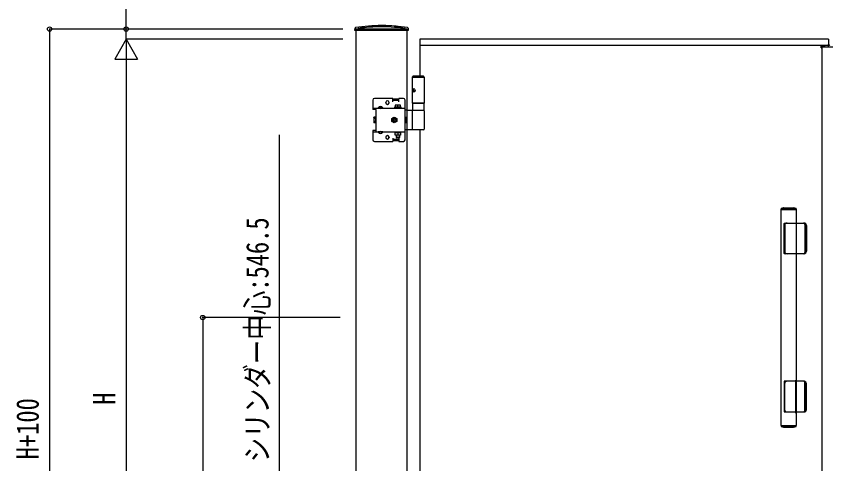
# Model space of a CAD drawing. Units: millimetres, scale not verified. Extents: x -4205 to 4205, y -2970 to 2970.
# Drawn here: x -1595 to -2, y 656 to 1533 of the extents above; entities that cross this region are included whole.
import ezdxf
from ezdxf.enums import TextEntityAlignment as Align

# ---------------------------------------------------------------- set-up
doc = ezdxf.new("R2010")
doc.units = ezdxf.units.MM
doc.header["$LTSCALE"] = 12
doc.layers.add('0-3_YKK_A1', color=4, linetype='Continuous')
doc.layers.add('0-4_YKK_D', color=6, linetype='Continuous')
doc.styles.add('ＭＳ ゴシック', font='')
doc.styles.get('ＭＳ ゴシック').set_extended_font_data('MS Gothic')

msp = doc.modelspace()

# ---------------------------------------------------------------- linework, layer by layer
at = {"layer": '0-3_YKK_A1'}
for p, q in [((-932.13, 1504.5), (-931.87, 1509.47)), ((-931.13, 1504.5), (-932.13, 1504.5)), ((-828.83, 1504.5), (-931.13, 1504.5)), ((-930.63, 1504.5), (-930.47, 1507.5)), ((-930.47, 1507.5), (-925.98, 1507.5)), ((-829.98, 1507.5), (-929.98, 1507.5)), ((-829.98, 1507.5), (-929.98, 1507.5)), ((-929.98, 1507.5), (-929.98, 1504.5)), ((-929.98, 1504.5), (-929.98, 7.5)), ((-925.98, 1507.5), (-925.98, 1508.65)), ((-867.48, 1511.75), (-892.48, 1511.75)), ((-833.98, 1507.5), (-833.98, 1508.65)), ((-833.98, 1507.5), (-829.49, 1507.5)), ((-829.98, 1504.5), (-829.98, 1507.5)), ((-829.98, 1364.5), (-829.98, 1504.5)), ((-829.49, 1507.5), (-829.33, 1504.5)), ((-4.98, 1487.5), (-804.98, 1487.5)), ((-804.98, 1487.5), (-804.98, 1415.49)), ((-4.98, 1487.5), (-4.98, 1476.1)), ((-11.68, 1475.5), (-804.98, 1475.5)), ((-19.28, 1471.1), (-19.17, 1474.13)), ((-19.28, 1471.1), (-17.98, 1471.1)), ((-18.28, 1471.1), (-18.28, 1473.1)), ((-18.28, 1473.1), (-3.18, 1473.1)), ((-18.17, 1475.1), (-11.68, 1475.1)), ((-17.98, 1473.1), (-17.98, 101.9)), ((-11.68, 1473.1), (-11.68, 1476.1)), ((-11.68, 1476.1), (-3.32, 1476.1)), ((-4.68, 1473.1), (-4.75, 1475.13)), ((-3.18, 1473.1), (3.72, 1473.1)), ((-819.48, 1413.49), (-818.33, 1415.49)), ((-819.48, 1413.49), (-819.48, 1412.49)), ((-796.48, 1413.49), (-819.48, 1413.49)), ((-819.48, 1362.5), (-819.48, 1412.49)), ((-796.48, 1412.49), (-819.48, 1412.49)), ((-797.64, 1415.49), (-818.33, 1415.49)), ((-796.48, 1413.49), (-797.64, 1415.49)), ((-796.48, 1413.49), (-796.48, 1412.49)), ((-796.48, 1412.49), (-796.48, 1362.5)), ((-818.19, 1389.6), (-818.78, 1389.6)), ((-817.17, 1387.92), (-817.76, 1387.92)), ((-817.17, 1387.08), (-817.76, 1387.08)), ((-857.98, 1371.5), (-893.97, 1371.5)), ((-857.98, 1365), (-857.98, 1371.5)), ((-845.98, 1370.5), (-857.98, 1370.5)), ((-836.98, 1371.5), (-845.98, 1371.5)), ((-845.98, 1365), (-845.98, 1371.5)), ((-818.19, 1385.4), (-818.78, 1385.4)), ((-896.97, 1368.5), (-896.97, 1350.2)), ((-871.72, 1363.25), (-871.72, 1363.75)), ((-865.22, 1363.25), (-865.22, 1363.75)), ((-845.98, 1367.5), (-857.98, 1367.5)), ((-847.98, 1354.3), (-847.98, 1357.87)), ((-833.98, 1290.51), (-833.98, 1368.5)), ((-829.98, 124.5), (-829.98, 1364.5)), ((-819.48, 1362.5), (-819.48, 1348.5)), ((-796.48, 1362.5), (-819.48, 1362.5)), ((-819.48, 1362.5), (-796.48, 1362.5)), ((-804.98, 1362.5), (-804.98, 1362.5)), ((-896.97, 1352.7), (-833.98, 1352.7)), ((-890.97, 1350.2), (-896.97, 1350.2)), ((-890.97, 1350.2), (-890.97, 1352.7)), ((-890.97, 1350.2), (-890.97, 1308.81)), ((-877.22, 1352.7), (-886.72, 1352.7)), ((-877.22, 1353.21), (-877.22, 1352.7)), ((-829.98, 1348.5), (-833.98, 1348.5)), ((-829.98, 1348.5), (-796.48, 1348.5)), ((-819.48, 1311.51), (-819.48, 1347.5)), ((-796.48, 1347.5), (-796.48, 1311.51)), ((-895.27, 1334.5), (-894.82, 1335.28)), ((-895.27, 1334.5), (-895.27, 1324.51)), ((-895.27, 1324.51), (-894.82, 1323.73)), ((-891.27, 1332.39), (-894.82, 1332.39)), ((-891.27, 1326.62), (-894.82, 1326.62)), ((-891.27, 1323.73), (-894.82, 1323.73)), ((-891.27, 1325.61), (-890.97, 1325.61)), ((-859.98, 1332.39), (-854.98, 1335.28)), ((-859.98, 1326.62), (-859.98, 1332.39)), ((-858.13, 1328.91), (-858.13, 1330.11)), ((-858.13, 1330.11), (-856.89, 1330.11)), ((-856.89, 1328.91), (-858.13, 1328.91)), ((-855.58, 1332.65), (-854.38, 1332.65)), ((-855.58, 1331.42), (-855.58, 1332.65)), ((-855.58, 1326.36), (-855.58, 1327.59)), ((-854.38, 1326.36), (-855.58, 1326.36)), ((-854.98, 1335.28), (-849.98, 1332.39)), ((-854.38, 1332.65), (-854.38, 1331.42)), ((-854.38, 1327.59), (-854.38, 1326.36)), ((-853.06, 1330.11), (-851.83, 1330.11)), ((-851.83, 1328.91), (-853.06, 1328.91)), ((-851.83, 1330.11), (-851.83, 1328.91)), ((-896.97, 1308.81), (-896.97, 1290.51)), ((-890.97, 1308.81), (-896.97, 1308.81)), ((-896.97, 1306.31), (-833.98, 1306.31)), ((-890.97, 1308.81), (-890.97, 1306.31)), ((-877.22, 1306.31), (-886.72, 1306.31)), ((-877.22, 1305.8), (-877.22, 1306.31)), ((-851.18, 1306.31), (-851.18, 1304.71)), ((-844.78, 1306.31), (-844.78, 1304.71)), ((-829.98, 1310.51), (-833.98, 1310.51)), ((-816.79, 1310.51), (-829.98, 1310.51)), ((-797.48, 1310.51), (-816.79, 1310.51)), ((-804.98, 1310.51), (-804.98, 215.49)), ((-871.72, 1295.76), (-871.72, 1295.26)), ((-865.22, 1295.76), (-865.22, 1295.26)), ((-857.98, 1294.01), (-857.98, 1287.51)), ((-845.98, 1291.51), (-857.98, 1291.51)), ((-844.98, 1295.31), (-850.98, 1295.31)), ((-850.44, 1299.71), (-850.44, 1294.77)), ((-847.98, 1304.71), (-847.98, 1300.14)), ((-845.98, 1294.01), (-845.98, 1287.51)), ((-845.52, 1299.71), (-845.52, 1294.77)), ((-893.97, 1287.51), (-857.98, 1287.51)), ((-845.98, 1288.51), (-857.98, 1288.51)), ((-845.98, 1287.51), (-836.98, 1287.51)), ((-97.82, 1154), (-97.82, 731)), ((-97.82, 1154), (-67.82, 1154)), ((-97.52, 1154), (-97.52, 1155.37)), ((-69.1, 1155.81), (-96.54, 1155.81)), ((-92.57, 1157.5), (-73.07, 1157.5)), ((-68.12, 1155.37), (-68.12, 1154)), ((-67.82, 1154), (-67.82, 731)), ((-91.73, 1068), (-91.73, 1127)), ((-91.23, 1127.5), (-67.82, 1127.5)), ((-90.82, 1097.5), (-90.82, 1122.5)), ((-90.32, 1125), (-90.32, 1070)), ((-67.82, 1127.5), (-52.37, 1127.5)), ((-51.02, 1125), (-51.02, 1070)), ((-49.87, 1070), (-49.87, 1125)), ((-47.82, 1122.5), (-47.82, 1072.5)), ((-90.82, 1072.5), (-90.82, 1097.5)), ((-91.73, 817), (-91.73, 758)), ((-90.82, 812.5), (-90.82, 787.5)), ((-90.32, 760), (-90.32, 815)), ((-69.32, 820), (-69.32, 754.9)), ((-51.02, 760), (-51.02, 815)), ((-49.87, 815), (-49.87, 760)), ((-47.82, 762.5), (-47.82, 812.5)), ((-90.82, 787.5), (-90.82, 762.5)), ((-91.23, 757.5), (-67.82, 757.5)), ((-67.82, 757.5), (-52.37, 757.5)), ((-97.82, 731), (-67.82, 731)), ((-97.52, 731), (-97.52, 729.63)), ((-69.1, 729.19), (-96.54, 729.19)), ((-92.57, 727.5), (-73.07, 727.5)), ((-68.12, 729.63), (-68.12, 731))]:
    msp.add_line(p, q, dxfattribs=at)
for points in [[(-828.09, 1509.47), (-827.83, 1504.5), (-828.83, 1504.5)], [(-819.27, 1388.01), (-819.21, 1388.06), (-819.11, 1388.16), (-819.03, 1388.29), (-818.97, 1388.44), (-818.92, 1388.59), (-818.89, 1388.76)], [(-818.89, 1386.24), (-818.92, 1386.4), (-818.97, 1386.56), (-819.03, 1386.7), (-819.11, 1386.83), (-819.21, 1386.94), (-819.27, 1386.98)], [(-818.3, 1388.76), (-818.3, 1388.59), (-818.28, 1388.44), (-818.24, 1388.29), (-818.17, 1388.16), (-818.09, 1388.06), (-817.99, 1387.98), (-817.88, 1387.93), (-817.76, 1387.92)], [(-817.76, 1387.08), (-817.88, 1387.06), (-817.99, 1387.01), (-818.09, 1386.94), (-818.17, 1386.83), (-818.24, 1386.7), (-818.28, 1386.56), (-818.3, 1386.4), (-818.3, 1386.24)], [(-884.32, 1355.2), (-883.12, 1352.73), (-881.97, 1352.12)], [(-879.62, 1355.2), (-880.83, 1352.73), (-881.97, 1352.12)], [(-819.48, 1348.5), (-796.48, 1348.5), (-796.48, 1362.5)], [(-877.22, 1353.21), (-886.72, 1353.21), (-886.72, 1352.7)], [(-891.27, 1323.73), (-891.27, 1335.28), (-894.82, 1335.28)], [(-891.27, 1325.61), (-891.27, 1333.4), (-890.97, 1333.4)], [(-849.98, 1332.39), (-849.98, 1326.62), (-854.98, 1323.73), (-859.98, 1326.62)], [(-833.98, 1324.41), (-831.98, 1324.41), (-831.98, 1334.6), (-833.98, 1334.6)], [(-877.22, 1305.8), (-886.72, 1305.8), (-886.72, 1306.31)], [(-884.32, 1303.81), (-883.12, 1306.28), (-881.97, 1306.89)], [(-879.62, 1303.81), (-880.83, 1306.28), (-881.97, 1306.89)], [(-850.98, 1299.71), (-850.98, 1295.31), (-849.98, 1294.31)], [(-844.98, 1299.71), (-844.98, 1295.31), (-845.98, 1294.31), (-849.98, 1294.31)], [(-52.37, 1067.5), (-67.82, 1067.5), (-91.23, 1067.5)], [(-52.37, 817.5), (-67.82, 817.5), (-91.23, 817.5)]]:
    msp.add_lwpolyline(points, dxfattribs=at)
for points in [[(-841.73, 1352.7), (-841.73, 1354.3), (-854.23, 1354.3), (-854.23, 1352.7)], [(-852.98, 1354.3), (-842.98, 1354.3), (-842.98, 1358.3), (-852.98, 1358.3)], [(-841.73, 1306.31), (-841.73, 1304.71), (-854.23, 1304.71), (-854.23, 1306.31)], [(-852.98, 1304.71), (-842.98, 1304.71), (-842.98, 1299.71), (-852.98, 1299.71)]]:
    msp.add_lwpolyline(points, close=True, dxfattribs=at)
for radius in [5, 4.3]:
    msp.add_circle((-854.98, 1329.51), radius, dxfattribs=at)
for centre, radius, start, end in [((-879.98, 1194.5), 320, 90, 99.1798), ((-879.98, 1194.5), 320, 80.8202, 90), ((-930.87, 1509.41), 1, 99.1798, 177), ((-879.98, 1194.5), 317.5, 92.25632, 98.33044), ((-879.98, 1194.5), 317.5, 83.14425, 87.74368), ((-879.98, 1194.5), 317.5, 81.66956, 83.14425), ((-829.09, 1509.41), 1, 3, 80.8202), ((-18.17, 1474.1), 1, 90, 178), ((-5.75, 1475.1), 1, 2, 90), ((-3.32, 1475.1), 1, 2, 90), ((-893.97, 1368.5), 3, 90, 180), ((-836.98, 1368.5), 3, 0, 90), ((-881.97, 1349.93), 5.77, 34.65097, 145.34903), ((-868.47, 1363.75), 3.25, 0, 180), ((-868.47, 1363.25), 3.25, 180, 0), ((-850.48, 1350.87), 7.43, 70.34714, 109.65286), ((-845.48, 1350.87), 7.43, 70.34714, 109.65286), ((-818.48, 1347.5), 1, 90, 180), ((-797.48, 1347.5), 1, 0, 90), ((-892.72, 1333.83), 2.56, 145.61575, 214.38425), ((-892.72, 1325.18), 2.56, 145.61575, 214.38425), ((-885.72, 1329.51), 9.55, 162.41205, 197.58795), ((-856.89, 1331.42), 1.31, 270, 0), ((-856.89, 1327.59), 1.31, 0, 90), ((-853.06, 1331.42), 1.31, 180, 270), ((-853.06, 1327.59), 1.31, 90, 180), ((-818.48, 1311.51), 1, 180, 270), ((-797.48, 1311.51), 1, 270, 0), ((-893.97, 1290.51), 3, 180, 270), ((-881.97, 1309.08), 5.77, 214.65097, 325.34903), ((-868.47, 1295.76), 3.25, 0, 180), ((-868.47, 1295.26), 3.25, 180, 0), ((-850.48, 1307.14), 7.43, 250.34714, 289.65286), ((-845.48, 1307.14), 7.43, 250.34714, 289.65286), ((-836.98, 1290.51), 3, 270, 0), ((-96.72, 1155.37), 0.8, 110.76843, 180), ((-82.82, 1118.72), 40, 104.21682, 110.76843), ((-92.57, 1157.2), 0.3, 90, 104.21682), ((-92.57, 1157.2), 0.3, 61.29529, 90), ((-82.82, 1175.01), 20, 241.29529, 250.4307), ((-89.42, 1156.44), 0.3, 250.4307, 279.9206), ((-82.82, 1118.72), 38, 80.0794, 99.9206), ((-76.22, 1156.44), 0.3, 260.0794, 289.5693), ((-82.82, 1175.01), 20, 289.5693, 298.70471), ((-73.07, 1157.2), 0.3, 90, 118.70471), ((-73.07, 1157.2), 0.3, 75.78318, 90), ((-82.82, 1118.72), 40, 69.23157, 75.78318), ((-68.92, 1155.37), 0.8, 0, 69.23157), ((-91.23, 1127), 0.5, 90, 180), ((-85.82, 1122.5), 5, 90, 180), ((-87.82, 1125), 2.5, 90, 180), ((-53.52, 1125), 2.5, 0, 90), ((-52.82, 1122.5), 5, 0, 90), ((-52.37, 1125), 2.5, 0, 90), ((-91.23, 1068), 0.5, 180, 270), ((-85.82, 1072.5), 5, 180, 270), ((-87.82, 1070), 2.5, 180, 270), ((-53.52, 1070), 2.5, 270, 0), ((-52.82, 1072.5), 5, 270, 0), ((-52.37, 1070), 2.5, 270, 0), ((-91.23, 817), 0.5, 90, 180), ((-85.82, 812.5), 5, 90, 180), ((-87.82, 815), 2.5, 90, 180), ((-53.52, 815), 2.5, 0, 90), ((-52.82, 812.5), 5, 0, 90), ((-52.37, 815), 2.5, 0, 90), ((-91.23, 758), 0.5, 180, 270), ((-85.82, 762.5), 5, 180, 270), ((-87.82, 760), 2.5, 180, 270), ((-53.52, 760), 2.5, 270, 0), ((-52.82, 762.5), 5, 270, 0), ((-52.37, 760), 2.5, 270, 0), ((-96.72, 729.63), 0.8, 180, 249.23157), ((-82.82, 766.28), 40, 249.23157, 255.78318), ((-92.57, 727.8), 0.3, 255.78318, 270), ((-92.57, 727.8), 0.3, 270, 298.70471), ((-82.82, 709.99), 20, 109.5693, 118.70471), ((-89.42, 728.56), 0.3, 80.0794, 109.5693), ((-82.82, 766.28), 38, 260.0794, 279.9206), ((-76.22, 728.56), 0.3, 70.4307, 99.9206), ((-82.82, 709.99), 20, 61.29529, 70.4307), ((-73.07, 727.8), 0.3, 241.29529, 270), ((-73.07, 727.8), 0.3, 270, 284.21682), ((-82.82, 766.28), 40, 284.21682, 290.76843), ((-68.92, 729.63), 0.8, 290.76843, 0)]:
    msp.add_arc(centre, radius, start, end, dxfattribs=at)
for centre, major_axis, ratio, start_param, end_param in [((-879.98, 1194.5), (0, 320), 0.996875, 6.1804804, 6.2831853), ((-812.59, 1387.5), (0, 9), 0.707107, 1.3352921, 1.4303349), ((-812.59, 1387.5), (0, 9), 0.707107, 1.7112577, 1.8063006), ((-812, 1387.5), (0, 9), 0.707107, 1.3352921, 1.4303349), ((-812, 1387.5), (0, 9), 0.707107, 1.7112577, 1.8063006), ((-810.81, 1387.5), (0, 9), 0.707107, 1.5241127, 1.6174799)]:
    msp.add_ellipse(centre, major_axis=major_axis, ratio=ratio, start_param=start_param, end_param=end_param, dxfattribs=at)
msp.add_ellipse((-816.82, 1387.5), major_axis=(0, 3.5), ratio=0.707107, dxfattribs=at)
at = {"layer": '0-4_YKK_D'}
for p, q in [((-1146.77, 1507.5), (-1530.98, 1507.5)), ((-1529.98, 1507.5), (-1529.98, 7.5)), ((-955.98, 1507.5), (-1380.98, 1507.5)), ((-1379.98, 1487.5), (-1402.48, 1448.53)), ((-960.98, 1487.5), (-1380.98, 1487.5)), ((-955.98, 1487.5), (-1380.98, 1487.5)), ((-1379.98, 1487.5), (-1357.48, 1448.53)), ((-1379.98, 1487.5), (-1379.98, 1409.56)), ((-1402.48, 1448.53), (-1357.48, 1448.53)), ((-1379.98, 1442.5), (-1379.98, 132.5)), ((-960.98, 942.5), (-1230.98, 942.5)), ((-1229.98, 942.5), (-1229.98, 87.5))]:
    msp.add_line(p, q, dxfattribs=at)
for points in [[(-1379.98, 1487.5), (-1379.98, 1507.5), (-1379.98, 1627.9)], [(-1079.98, 87.5), (-1079.98, 634), (-1079.98, 1300.6)]]:
    msp.add_lwpolyline(points, dxfattribs=at)
for centre in [(-1529.98, 1507.5), (-1379.98, 1507.5), (-1229.98, 942.5)]:
    msp.add_circle(centre, 4.25, dxfattribs=at)

# ---------------------------------------------------------------- texts
at = {"layer": '0-4_YKK_D', "style": 'ＭＳ ゴシック', "width": 0.8}
for s, p in [('シリンダー中心:546.5', (-1087.98, 659)), ('H+100', (-1537.98, 664.7)), ('H', (-1387.98, 771.5))]:
    msp.add_text(s, height=43.99, rotation=90, dxfattribs=at).set_placement(p, align=Align.BOTTOM_LEFT)

doc.saveas('drawing.dxf')
